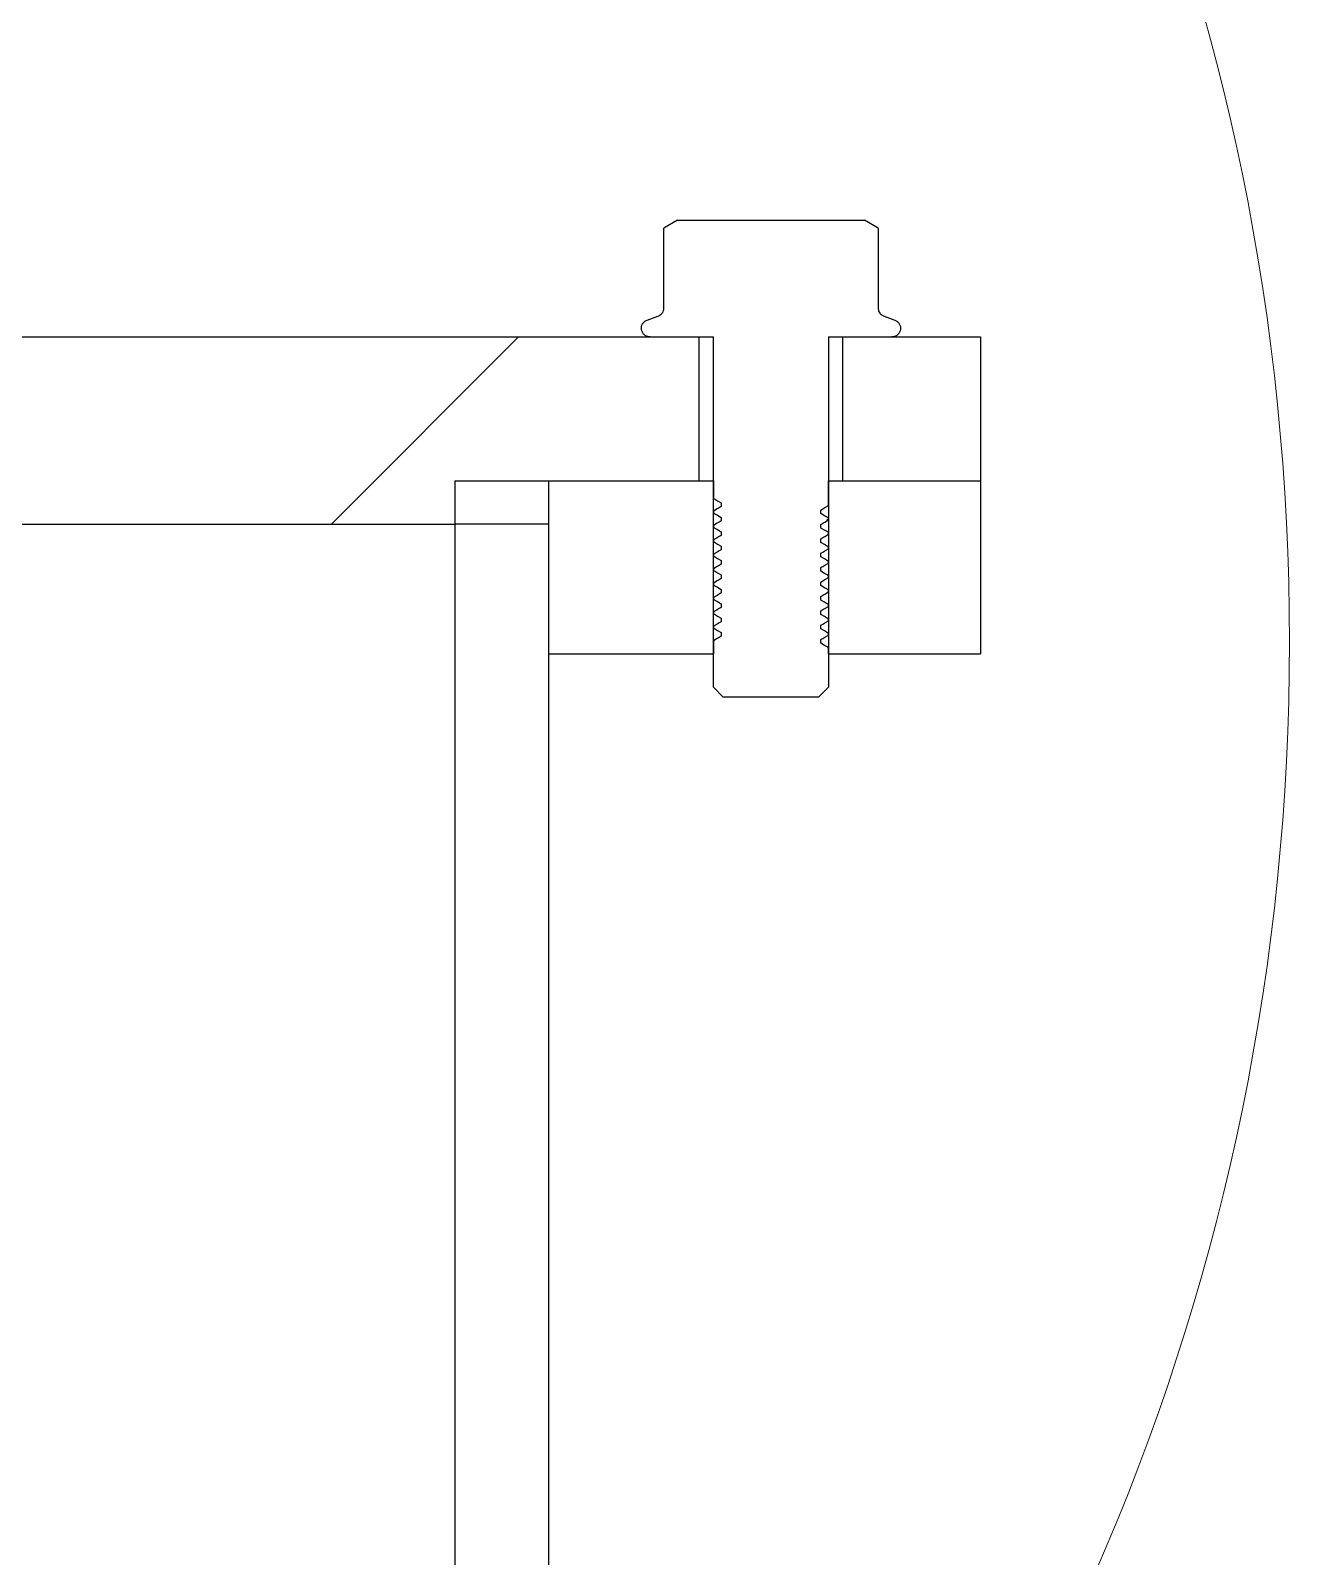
# Paper-space layout 'Sheet12' of a CAD drawing. Header units: millimetres. Extents: x 2 to 418, y -7 to 305.
# Drawn here: x 157.22 to 163.94, y 270.05 to 278.2 of the extents above; entities that cross this region are included whole.
import ezdxf

# ---------------------------------------------------------------- set-up
doc = ezdxf.new("R2010")
doc.units = ezdxf.units.MM

psp = doc.layouts.new('Sheet12')

# ---------------------------------------------------------------- hatches: boundary and pattern name
at = {"linetype": 'Continuous', "lineweight": 18}
h = psp.add_hatch(dxfattribs=at)
h.set_pattern_fill('ANSI31', style=0)
edge = h.paths.add_edge_path(flags=0)
edge.add_line((161.479, 274.6965), (161.479, 276.5665))
edge.add_line((161.479, 276.5665), (161.8175, 276.5665))
edge.add_spline(control_points=[(161.8175, 276.5665), (161.819, 276.5665), (161.8204, 276.5665), (161.8219, 276.5667), (161.827, 276.5672), (161.8321, 276.5685), (161.8368, 276.5707), (161.8415, 276.5729), (161.8459, 276.5759), (161.8496, 276.5795), (161.8533, 276.5831), (161.8565, 276.5873), (161.8588, 276.592), (161.8611, 276.5966), (161.8626, 276.6017), (161.8633, 276.6068), (161.8639, 276.6119), (161.8637, 276.6172), (161.8626, 276.6223), (161.8616, 276.6273), (161.8596, 276.6323), (161.8569, 276.6367), (161.8542, 276.6411), (161.8507, 276.6451), (161.8467, 276.6484), (161.8427, 276.6516), (161.8381, 276.6542), (161.8333, 276.656)], knot_values=[0.001684, 0.001684, 0.001684, 0.001684, 0.001741, 0.001741, 0.001741, 0.001944, 0.001944, 0.001944, 0.002148, 0.002148, 0.002148, 0.002351, 0.002351, 0.002351, 0.002555, 0.002555, 0.002555, 0.002758, 0.002758, 0.002758, 0.002962, 0.002962, 0.002962, 0.003165, 0.003165, 0.003165, 0.003368, 0.003368, 0.003368, 0.003368], weights=[1, 1, 1, 1, 1, 1, 1, 1, 1, 1, 1, 1, 1, 1, 1, 1, 1, 1, 1, 1, 1, 1, 1, 1, 1, 1, 1, 1], degree=3, periodic=0)
edge.add_spline(control_points=[(161.8333, 276.656), (161.814, 276.663), (161.7947, 276.67), (161.7754, 276.6771)], knot_values=[0.019447, 0.019447, 0.019447, 0.019447, 0.020249, 0.020249, 0.020249, 0.020249], weights=[1, 1, 1, 1], degree=3, periodic=0)
edge.add_spline(control_points=[(161.7754, 276.6771), (161.7709, 276.6787), (161.7666, 276.681), (161.7627, 276.6838), (161.7589, 276.6865), (161.7554, 276.6898), (161.7526, 276.6935), (161.75, 276.6968), (161.7479, 276.7006), (161.7465, 276.7045), (161.745, 276.7085), (161.7442, 276.7128), (161.7442, 276.717)], knot_values=[0, 0, 0, 0, 0.000187, 0.000187, 0.000187, 0.000369, 0.000369, 0.000369, 0.000533, 0.000533, 0.000533, 0.000698, 0.000698, 0.000698, 0.000698], weights=[1, 1, 1, 1, 1, 1, 1, 1, 1, 1, 1, 1, 1], degree=3, periodic=0)
edge.add_line((161.7442, 276.717), (161.7442, 277.1475))
edge.add_spline(control_points=[(161.7442, 277.1475), (161.7199, 277.1615), (161.6956, 277.1755), (161.6713, 277.1895)], knot_values=[0.005418, 0.005418, 0.005418, 0.005418, 0.006512, 0.006512, 0.006512, 0.006512], weights=[1, 1, 1, 1], degree=3, periodic=0)
edge.add_line((161.6713, 277.1895), (160.6715, 277.1895))
edge.add_spline(control_points=[(160.6715, 277.1895), (160.6472, 277.1755), (160.6229, 277.1615), (160.5986, 277.1475)], knot_values=[0.008539, 0.008539, 0.008539, 0.008539, 0.009643, 0.009643, 0.009643, 0.009643], weights=[1, 1, 1, 1], degree=3, periodic=0)
edge.add_line((160.5986, 277.1475), (160.5986, 276.717))
edge.add_spline(control_points=[(160.5986, 276.717), (160.5986, 276.7156), (160.5985, 276.7143), (160.5983, 276.7129), (160.5978, 276.7088), (160.5966, 276.7047), (160.5948, 276.7009), (160.5923, 276.6957), (160.5886, 276.691), (160.5842, 276.6871), (160.5794, 276.6827), (160.5735, 276.6793), (160.5674, 276.6771)], knot_values=[0, 0, 0, 0, 0.000054, 0.000054, 0.000054, 0.000218, 0.000218, 0.000218, 0.000449, 0.000449, 0.000449, 0.000709, 0.000709, 0.000709, 0.000709], weights=[1, 1, 1, 1, 1, 1, 1, 1, 1, 1, 1, 1, 1], degree=3, periodic=0)
edge.add_spline(control_points=[(160.5674, 276.6771), (160.5481, 276.67), (160.5288, 276.663), (160.5095, 276.656)], knot_values=[0.037231, 0.037231, 0.037231, 0.037231, 0.03806, 0.03806, 0.03806, 0.03806], weights=[1, 1, 1, 1], degree=3, periodic=0)
edge.add_spline(control_points=[(160.5095, 276.656), (160.5068, 276.655), (160.5041, 276.6538), (160.5017, 276.6523), (160.4972, 276.6496), (160.4932, 276.6462), (160.4899, 276.6422), (160.4866, 276.6383), (160.4839, 276.6337), (160.4821, 276.6288), (160.4803, 276.624), (160.4792, 276.6188), (160.4791, 276.6136), (160.479, 276.6085), (160.4798, 276.6032), (160.4814, 276.5983), (160.483, 276.5934), (160.4855, 276.5887), (160.4886, 276.5846), (160.4918, 276.5805), (160.4957, 276.5769), (160.5, 276.574), (160.5043, 276.5712), (160.5092, 276.5691), (160.5142, 276.5678), (160.5178, 276.5669), (160.5216, 276.5665), (160.5253, 276.5665)], knot_values=[0.000001, 0.000001, 0.000001, 0.000001, 0.000113, 0.000113, 0.000113, 0.000317, 0.000317, 0.000317, 0.00052, 0.00052, 0.00052, 0.000724, 0.000724, 0.000724, 0.000927, 0.000927, 0.000927, 0.001131, 0.001131, 0.001131, 0.001334, 0.001334, 0.001334, 0.001538, 0.001538, 0.001538, 0.001684, 0.001684, 0.001684, 0.001684], weights=[1, 1, 1, 1, 1, 1, 1, 1, 1, 1, 1, 1, 1, 1, 1, 1, 1, 1, 1, 1, 1, 1, 1, 1, 1, 1, 1, 1], degree=3, periodic=0)
edge.add_line((160.5253, 276.5665), (160.8638, 276.5665))
edge.add_line((160.8638, 276.5665), (160.8638, 274.6965))
edge.add_spline(control_points=[(160.8638, 274.6965), (160.8815, 274.6788), (160.8992, 274.6611), (160.9169, 274.6434)], knot_values=[0.009619, 0.009619, 0.009619, 0.009619, 0.010595, 0.010595, 0.010595, 0.010595], weights=[1, 1, 1, 1], degree=3, periodic=0)
edge.add_line((160.9169, 274.6434), (161.4258, 274.6434))
edge.add_spline(control_points=[(161.4258, 274.6434), (161.4436, 274.6611), (161.4613, 274.6788), (161.479, 274.6965)], knot_values=[0.019794, 0.019794, 0.019794, 0.019794, 0.020763, 0.020763, 0.020763, 0.020763], weights=[1, 1, 1, 1], degree=3, periodic=0)
h = psp.add_hatch(dxfattribs=at)
h.set_pattern_fill('ANSI32', angle=3e-322, style=0)
edge = h.paths.add_edge_path(flags=0)
edge.add_spline(control_points=[(155.7098, 276.4466), (155.7016, 276.442), (155.6935, 276.4373), (155.6854, 276.4326), (155.6807, 276.4299), (155.6761, 276.4273), (155.6715, 276.4246), (155.6669, 276.422), (155.6623, 276.4193), (155.6577, 276.4167)], knot_values=[0, 0, 0, 0, 0.000366, 0.000366, 0.000366, 0.000573, 0.000573, 0.000573, 0.000781, 0.000781, 0.000781, 0.000781], weights=[1, 1, 1, 1, 1, 1, 1, 1, 1, 1], degree=3, periodic=0)
edge.add_line((155.6577, 276.4167), (155.6577, 276.3926))
edge.add_spline(control_points=[(155.6577, 276.3926), (155.6658, 276.3879), (155.674, 276.3832), (155.6821, 276.3785), (155.6867, 276.3758), (155.6913, 276.3732), (155.6959, 276.3705), (155.7005, 276.3678), (155.7051, 276.3652), (155.7098, 276.3625)], knot_values=[0, 0, 0, 0, 0.000367, 0.000367, 0.000367, 0.000574, 0.000574, 0.000574, 0.000782, 0.000782, 0.000782, 0.000782], weights=[1, 1, 1, 1, 1, 1, 1, 1, 1, 1], degree=3, periodic=0)
edge.add_line((155.7098, 276.3625), (155.7098, 276.3505))
edge.add_spline(control_points=[(155.7098, 276.3505), (155.7016, 276.3458), (155.6935, 276.3411), (155.6854, 276.3364), (155.6807, 276.3338), (155.6761, 276.3311), (155.6715, 276.3285), (155.6669, 276.3258), (155.6623, 276.3232), (155.6577, 276.3205)], knot_values=[0, 0, 0, 0, 0.000366, 0.000366, 0.000366, 0.000573, 0.000573, 0.000573, 0.000781, 0.000781, 0.000781, 0.000781], weights=[1, 1, 1, 1, 1, 1, 1, 1, 1, 1], degree=3, periodic=0)
edge.add_line((155.6577, 276.3205), (155.6577, 276.2965))
edge.add_spline(control_points=[(155.6577, 276.2965), (155.6658, 276.2918), (155.674, 276.2871), (155.6821, 276.2823), (155.6867, 276.2797), (155.6913, 276.277), (155.6959, 276.2744), (155.7005, 276.2717), (155.7051, 276.269), (155.7098, 276.2664)], knot_values=[0, 0, 0, 0, 0.000367, 0.000367, 0.000367, 0.000574, 0.000574, 0.000574, 0.000782, 0.000782, 0.000782, 0.000782], weights=[1, 1, 1, 1, 1, 1, 1, 1, 1, 1], degree=3, periodic=0)
edge.add_line((155.7098, 276.2664), (155.7098, 276.2543))
edge.add_spline(control_points=[(155.7098, 276.2543), (155.7016, 276.2497), (155.6935, 276.245), (155.6854, 276.2403), (155.6807, 276.2376), (155.6761, 276.235), (155.6715, 276.2323), (155.6669, 276.2297), (155.6623, 276.227), (155.6577, 276.2244)], knot_values=[0, 0, 0, 0, 0.000366, 0.000366, 0.000366, 0.000573, 0.000573, 0.000573, 0.000781, 0.000781, 0.000781, 0.000781], weights=[1, 1, 1, 1, 1, 1, 1, 1, 1, 1], degree=3, periodic=0)
edge.add_line((155.6577, 276.2244), (155.6577, 276.2003))
edge.add_spline(control_points=[(155.6577, 276.2003), (155.6658, 276.1956), (155.674, 276.1909), (155.6821, 276.1862), (155.6867, 276.1835), (155.6913, 276.1809), (155.6959, 276.1782), (155.7005, 276.1755), (155.7051, 276.1729), (155.7098, 276.1702)], knot_values=[0, 0, 0, 0, 0.000367, 0.000367, 0.000367, 0.000574, 0.000574, 0.000574, 0.000782, 0.000782, 0.000782, 0.000782], weights=[1, 1, 1, 1, 1, 1, 1, 1, 1, 1], degree=3, periodic=0)
edge.add_line((155.7098, 276.1702), (155.7098, 276.1582))
edge.add_spline(control_points=[(155.7098, 276.1582), (155.7016, 276.1535), (155.6935, 276.1488), (155.6854, 276.1441), (155.6807, 276.1415), (155.6761, 276.1388), (155.6715, 276.1362), (155.6669, 276.1335), (155.6623, 276.1309), (155.6577, 276.1282)], knot_values=[0, 0, 0, 0, 0.000366, 0.000366, 0.000366, 0.000573, 0.000573, 0.000573, 0.000781, 0.000781, 0.000781, 0.000781], weights=[1, 1, 1, 1, 1, 1, 1, 1, 1, 1], degree=3, periodic=0)
edge.add_line((155.6577, 276.1282), (155.6577, 276.1042))
edge.add_spline(control_points=[(155.6577, 276.1042), (155.6658, 276.0995), (155.674, 276.0948), (155.6821, 276.09), (155.6867, 276.0874), (155.6913, 276.0847), (155.6959, 276.082), (155.7005, 276.0794), (155.7051, 276.0767), (155.7098, 276.0741)], knot_values=[0, 0, 0, 0, 0.000367, 0.000367, 0.000367, 0.000574, 0.000574, 0.000574, 0.000782, 0.000782, 0.000782, 0.000782], weights=[1, 1, 1, 1, 1, 1, 1, 1, 1, 1], degree=3, periodic=0)
edge.add_line((155.7098, 276.0741), (155.7098, 276.062))
edge.add_spline(control_points=[(155.7098, 276.062), (155.7016, 276.0574), (155.6935, 276.0527), (155.6854, 276.048), (155.6807, 276.0453), (155.6761, 276.0427), (155.6715, 276.04), (155.6669, 276.0374), (155.6623, 276.0347), (155.6577, 276.0321)], knot_values=[0, 0, 0, 0, 0.000366, 0.000366, 0.000366, 0.000573, 0.000573, 0.000573, 0.000781, 0.000781, 0.000781, 0.000781], weights=[1, 1, 1, 1, 1, 1, 1, 1, 1, 1], degree=3, periodic=0)
edge.add_line((155.6577, 276.0321), (155.6577, 276.008))
edge.add_spline(control_points=[(155.6577, 276.008), (155.6658, 276.0033), (155.674, 275.9986), (155.6821, 275.9939), (155.6867, 275.9912), (155.6913, 275.9886), (155.6959, 275.9859), (155.7005, 275.9832), (155.7051, 275.9806), (155.7098, 275.9779)], knot_values=[0, 0, 0, 0, 0.000367, 0.000367, 0.000367, 0.000574, 0.000574, 0.000574, 0.000782, 0.000782, 0.000782, 0.000782], weights=[1, 1, 1, 1, 1, 1, 1, 1, 1, 1], degree=3, periodic=0)
edge.add_line((155.7098, 275.9779), (155.7098, 275.9659))
edge.add_spline(control_points=[(155.7098, 275.9659), (155.7016, 275.9612), (155.6935, 275.9565), (155.6854, 275.9518), (155.6807, 275.9492), (155.6761, 275.9465), (155.6715, 275.9439), (155.6669, 275.9412), (155.6623, 275.9386), (155.6577, 275.9359)], knot_values=[0, 0, 0, 0, 0.000366, 0.000366, 0.000366, 0.000573, 0.000573, 0.000573, 0.000781, 0.000781, 0.000781, 0.000781], weights=[1, 1, 1, 1, 1, 1, 1, 1, 1, 1], degree=3, periodic=0)
edge.add_line((155.6577, 275.9359), (155.6577, 275.9119))
edge.add_spline(control_points=[(155.6577, 275.9119), (155.6658, 275.9072), (155.674, 275.9024), (155.6821, 275.8977), (155.6867, 275.8951), (155.6913, 275.8924), (155.6959, 275.8897), (155.7005, 275.8871), (155.7051, 275.8844), (155.7098, 275.8817)], knot_values=[0, 0, 0, 0, 0.000367, 0.000367, 0.000367, 0.000574, 0.000574, 0.000574, 0.000782, 0.000782, 0.000782, 0.000782], weights=[1, 1, 1, 1, 1, 1, 1, 1, 1, 1], degree=3, periodic=0)
edge.add_line((155.7098, 275.8817), (155.7098, 275.7972))
edge.add_line((155.7098, 275.7972), (155.7867, 275.7972))
edge.add_line((155.7867, 275.7972), (155.7867, 275.5665))
edge.add_line((155.7867, 275.5665), (159.4829, 275.5665))
edge.add_line((159.4829, 275.5665), (159.4829, 275.7972))
edge.add_line((159.4829, 275.7972), (160.7869, 275.7972))
edge.add_line((160.7869, 275.7972), (160.7869, 276.5665))
edge.add_line((160.7869, 276.5665), (155.7098, 276.5665))
edge.add_line((155.7098, 276.5665), (155.7098, 276.5428))
edge.add_spline(control_points=[(155.7098, 276.5428), (155.7016, 276.5381), (155.6935, 276.5334), (155.6854, 276.5288), (155.6807, 276.5261), (155.6761, 276.5234), (155.6715, 276.5208), (155.6669, 276.5181), (155.6623, 276.5155), (155.6577, 276.5128)], knot_values=[0, 0, 0, 0, 0.000366, 0.000366, 0.000366, 0.000573, 0.000573, 0.000573, 0.000781, 0.000781, 0.000781, 0.000781], weights=[1, 1, 1, 1, 1, 1, 1, 1, 1, 1], degree=3, periodic=0)
edge.add_line((155.6577, 276.5128), (155.6577, 276.4888))
edge.add_spline(control_points=[(155.6577, 276.4888), (155.6658, 276.4841), (155.674, 276.4794), (155.6821, 276.4747), (155.6867, 276.472), (155.6913, 276.4693), (155.6959, 276.4667), (155.7005, 276.464), (155.7051, 276.4613), (155.7098, 276.4587)], knot_values=[0, 0, 0, 0, 0.000367, 0.000367, 0.000367, 0.000574, 0.000574, 0.000574, 0.000782, 0.000782, 0.000782, 0.000782], weights=[1, 1, 1, 1, 1, 1, 1, 1, 1, 1], degree=3, periodic=0)
edge.add_line((155.7098, 276.4587), (155.7098, 276.4466))
h = psp.add_hatch(dxfattribs=at)
h.set_pattern_fill('ANSI32', angle=3e-322, style=0)
h.paths.add_polyline_path([(162.2906, 275.7972), (162.2906, 276.5665), (161.5559, 276.5665), (161.5559, 275.7972)], flags=0)
h = psp.add_hatch(dxfattribs=at)
h.set_pattern_fill('ANSI32', angle=3e-322, style=0)
edge = h.paths.add_edge_path(flags=0)
edge.add_spline(control_points=[(160.9054, 275.0645), (160.8989, 275.0682), (160.8924, 275.072), (160.8859, 275.0758), (160.8822, 275.0779), (160.8785, 275.08), (160.8749, 275.0822), (160.8712, 275.0843), (160.8675, 275.0864), (160.8638, 275.0886)], knot_values=[0, 0, 0, 0, 0.000294, 0.000294, 0.000294, 0.000459, 0.000459, 0.000459, 0.000625, 0.000625, 0.000625, 0.000625], weights=[1, 1, 1, 1, 1, 1, 1, 1, 1, 1], degree=3, periodic=0)
edge.add_line((160.8638, 275.0886), (160.8638, 275.0982))
edge.add_spline(control_points=[(160.8638, 275.0982), (160.8703, 275.1019), (160.8768, 275.1057), (160.8833, 275.1094), (160.887, 275.1115), (160.8907, 275.1137), (160.8944, 275.1158), (160.8981, 275.1179), (160.9018, 275.12), (160.9054, 275.1222)], knot_values=[0, 0, 0, 0, 0.000293, 0.000293, 0.000293, 0.000459, 0.000459, 0.000459, 0.000625, 0.000625, 0.000625, 0.000625], weights=[1, 1, 1, 1, 1, 1, 1, 1, 1, 1], degree=3, periodic=0)
edge.add_line((160.9054, 275.1222), (160.9054, 275.1414))
edge.add_spline(control_points=[(160.9054, 275.1414), (160.8989, 275.1452), (160.8924, 275.1489), (160.8859, 275.1527), (160.8822, 275.1548), (160.8785, 275.157), (160.8749, 275.1591), (160.8712, 275.1612), (160.8675, 275.1633), (160.8638, 275.1655)], knot_values=[0, 0, 0, 0, 0.000294, 0.000294, 0.000294, 0.000459, 0.000459, 0.000459, 0.000625, 0.000625, 0.000625, 0.000625], weights=[1, 1, 1, 1, 1, 1, 1, 1, 1, 1], degree=3, periodic=0)
edge.add_line((160.8638, 275.1655), (160.8638, 275.1751))
edge.add_spline(control_points=[(160.8638, 275.1751), (160.8703, 275.1788), (160.8768, 275.1826), (160.8833, 275.1863), (160.887, 275.1885), (160.8907, 275.1906), (160.8944, 275.1927), (160.8981, 275.1948), (160.9018, 275.197), (160.9054, 275.1991)], knot_values=[0, 0, 0, 0, 0.000293, 0.000293, 0.000293, 0.000459, 0.000459, 0.000459, 0.000625, 0.000625, 0.000625, 0.000625], weights=[1, 1, 1, 1, 1, 1, 1, 1, 1, 1], degree=3, periodic=0)
edge.add_line((160.9054, 275.1991), (160.9054, 275.2183))
edge.add_spline(control_points=[(160.9054, 275.2183), (160.8989, 275.2221), (160.8924, 275.2258), (160.8859, 275.2296), (160.8822, 275.2317), (160.8785, 275.2339), (160.8749, 275.236), (160.8712, 275.2381), (160.8675, 275.2403), (160.8638, 275.2424)], knot_values=[0, 0, 0, 0, 0.000294, 0.000294, 0.000294, 0.000459, 0.000459, 0.000459, 0.000625, 0.000625, 0.000625, 0.000625], weights=[1, 1, 1, 1, 1, 1, 1, 1, 1, 1], degree=3, periodic=0)
edge.add_line((160.8638, 275.2424), (160.8638, 275.252))
edge.add_spline(control_points=[(160.8638, 275.252), (160.8703, 275.2558), (160.8768, 275.2595), (160.8833, 275.2633), (160.887, 275.2654), (160.8907, 275.2675), (160.8944, 275.2696), (160.8981, 275.2718), (160.9018, 275.2739), (160.9054, 275.276)], knot_values=[0, 0, 0, 0, 0.000293, 0.000293, 0.000293, 0.000459, 0.000459, 0.000459, 0.000625, 0.000625, 0.000625, 0.000625], weights=[1, 1, 1, 1, 1, 1, 1, 1, 1, 1], degree=3, periodic=0)
edge.add_line((160.9054, 275.276), (160.9054, 275.2952))
edge.add_spline(control_points=[(160.9054, 275.2952), (160.8989, 275.299), (160.8924, 275.3028), (160.8859, 275.3065), (160.8822, 275.3087), (160.8785, 275.3108), (160.8749, 275.3129), (160.8712, 275.3151), (160.8675, 275.3172), (160.8638, 275.3193)], knot_values=[0, 0, 0, 0, 0.000294, 0.000294, 0.000294, 0.000459, 0.000459, 0.000459, 0.000625, 0.000625, 0.000625, 0.000625], weights=[1, 1, 1, 1, 1, 1, 1, 1, 1, 1], degree=3, periodic=0)
edge.add_line((160.8638, 275.3193), (160.8638, 275.3289))
edge.add_spline(control_points=[(160.8638, 275.3289), (160.8703, 275.3327), (160.8768, 275.3364), (160.8833, 275.3402), (160.887, 275.3423), (160.8907, 275.3444), (160.8944, 275.3466), (160.8981, 275.3487), (160.9018, 275.3508), (160.9054, 275.3529)], knot_values=[0, 0, 0, 0, 0.000293, 0.000293, 0.000293, 0.000459, 0.000459, 0.000459, 0.000625, 0.000625, 0.000625, 0.000625], weights=[1, 1, 1, 1, 1, 1, 1, 1, 1, 1], degree=3, periodic=0)
edge.add_line((160.9054, 275.3529), (160.9054, 275.3722))
edge.add_spline(control_points=[(160.9054, 275.3722), (160.8989, 275.3759), (160.8924, 275.3797), (160.8859, 275.3835), (160.8822, 275.3856), (160.8785, 275.3877), (160.8749, 275.3899), (160.8712, 275.392), (160.8675, 275.3941), (160.8638, 275.3962)], knot_values=[0, 0, 0, 0, 0.000294, 0.000294, 0.000294, 0.000459, 0.000459, 0.000459, 0.000625, 0.000625, 0.000625, 0.000625], weights=[1, 1, 1, 1, 1, 1, 1, 1, 1, 1], degree=3, periodic=0)
edge.add_line((160.8638, 275.3962), (160.8638, 275.4059))
edge.add_spline(control_points=[(160.8638, 275.4059), (160.8703, 275.4096), (160.8768, 275.4134), (160.8833, 275.4171), (160.887, 275.4192), (160.8907, 275.4214), (160.8944, 275.4235), (160.8981, 275.4256), (160.9018, 275.4277), (160.9054, 275.4298)], knot_values=[0, 0, 0, 0, 0.000293, 0.000293, 0.000293, 0.000459, 0.000459, 0.000459, 0.000625, 0.000625, 0.000625, 0.000625], weights=[1, 1, 1, 1, 1, 1, 1, 1, 1, 1], degree=3, periodic=0)
edge.add_line((160.9054, 275.4298), (160.9054, 275.4491))
edge.add_spline(control_points=[(160.9054, 275.4491), (160.8989, 275.4528), (160.8924, 275.4566), (160.8859, 275.4604), (160.8822, 275.4625), (160.8785, 275.4646), (160.8749, 275.4668), (160.8712, 275.4689), (160.8675, 275.471), (160.8638, 275.4732)], knot_values=[0, 0, 0, 0, 0.000294, 0.000294, 0.000294, 0.000459, 0.000459, 0.000459, 0.000625, 0.000625, 0.000625, 0.000625], weights=[1, 1, 1, 1, 1, 1, 1, 1, 1, 1], degree=3, periodic=0)
edge.add_line((160.8638, 275.4732), (160.8638, 275.4828))
edge.add_spline(control_points=[(160.8638, 275.4828), (160.8703, 275.4865), (160.8768, 275.4903), (160.8833, 275.494), (160.887, 275.4962), (160.8907, 275.4983), (160.8944, 275.5004), (160.8981, 275.5025), (160.9018, 275.5046), (160.9054, 275.5068)], knot_values=[0, 0, 0, 0, 0.000293, 0.000293, 0.000293, 0.000459, 0.000459, 0.000459, 0.000625, 0.000625, 0.000625, 0.000625], weights=[1, 1, 1, 1, 1, 1, 1, 1, 1, 1], degree=3, periodic=0)
edge.add_line((160.9054, 275.5068), (160.9054, 275.526))
edge.add_spline(control_points=[(160.9054, 275.526), (160.8989, 275.5298), (160.8924, 275.5335), (160.8859, 275.5373), (160.8822, 275.5394), (160.8785, 275.5416), (160.8749, 275.5437), (160.8712, 275.5458), (160.8675, 275.548), (160.8638, 275.5501)], knot_values=[0, 0, 0, 0, 0.000294, 0.000294, 0.000294, 0.000459, 0.000459, 0.000459, 0.000625, 0.000625, 0.000625, 0.000625], weights=[1, 1, 1, 1, 1, 1, 1, 1, 1, 1], degree=3, periodic=0)
edge.add_line((160.8638, 275.5501), (160.8638, 275.5597))
edge.add_spline(control_points=[(160.8638, 275.5597), (160.8703, 275.5635), (160.8768, 275.5672), (160.8833, 275.571), (160.887, 275.5731), (160.8907, 275.5752), (160.8944, 275.5773), (160.8981, 275.5794), (160.9018, 275.5816), (160.9054, 275.5837)], knot_values=[0, 0, 0, 0, 0.000293, 0.000293, 0.000293, 0.000459, 0.000459, 0.000459, 0.000625, 0.000625, 0.000625, 0.000625], weights=[1, 1, 1, 1, 1, 1, 1, 1, 1, 1], degree=3, periodic=0)
edge.add_line((160.9054, 275.5837), (160.9054, 275.6029))
edge.add_spline(control_points=[(160.9054, 275.6029), (160.8989, 275.6067), (160.8924, 275.6105), (160.8859, 275.6142), (160.8822, 275.6164), (160.8785, 275.6185), (160.8749, 275.6206), (160.8712, 275.6228), (160.8675, 275.6249), (160.8638, 275.627)], knot_values=[0, 0, 0, 0, 0.000294, 0.000294, 0.000294, 0.000459, 0.000459, 0.000459, 0.000625, 0.000625, 0.000625, 0.000625], weights=[1, 1, 1, 1, 1, 1, 1, 1, 1, 1], degree=3, periodic=0)
edge.add_line((160.8638, 275.627), (160.8638, 275.6366))
edge.add_spline(control_points=[(160.8638, 275.6366), (160.8703, 275.6404), (160.8768, 275.6441), (160.8833, 275.6479), (160.887, 275.65), (160.8907, 275.6521), (160.8944, 275.6542), (160.8981, 275.6564), (160.9018, 275.6585), (160.9054, 275.6606)], knot_values=[0, 0, 0, 0, 0.000293, 0.000293, 0.000293, 0.000459, 0.000459, 0.000459, 0.000625, 0.000625, 0.000625, 0.000625], weights=[1, 1, 1, 1, 1, 1, 1, 1, 1, 1], degree=3, periodic=0)
edge.add_line((160.9054, 275.6606), (160.9054, 275.6798))
edge.add_spline(control_points=[(160.9054, 275.6798), (160.8989, 275.6836), (160.8924, 275.6874), (160.8859, 275.6912), (160.8822, 275.6933), (160.8785, 275.6954), (160.8749, 275.6975), (160.8712, 275.6997), (160.8675, 275.7018), (160.8638, 275.7039)], knot_values=[0, 0, 0, 0, 0.000294, 0.000294, 0.000294, 0.000459, 0.000459, 0.000459, 0.000625, 0.000625, 0.000625, 0.000625], weights=[1, 1, 1, 1, 1, 1, 1, 1, 1, 1], degree=3, periodic=0)
edge.add_line((160.8638, 275.7039), (160.8638, 275.7972))
edge.add_line((160.8638, 275.7972), (159.9829, 275.7972))
edge.add_line((159.9829, 275.7972), (159.9829, 274.8742))
edge.add_line((159.9829, 274.8742), (160.8638, 274.8742))
edge.add_line((160.8638, 274.8742), (160.8638, 274.9443))
edge.add_spline(control_points=[(160.8638, 274.9443), (160.8703, 274.9481), (160.8768, 274.9518), (160.8833, 274.9556), (160.887, 274.9577), (160.8907, 274.9598), (160.8944, 274.9619), (160.8981, 274.9641), (160.9018, 274.9662), (160.9054, 274.9683)], knot_values=[0, 0, 0, 0, 0.000293, 0.000293, 0.000293, 0.000459, 0.000459, 0.000459, 0.000625, 0.000625, 0.000625, 0.000625], weights=[1, 1, 1, 1, 1, 1, 1, 1, 1, 1], degree=3, periodic=0)
edge.add_line((160.9054, 274.9683), (160.9054, 274.9875))
edge.add_spline(control_points=[(160.9054, 274.9875), (160.8989, 274.9913), (160.8924, 274.9951), (160.8859, 274.9988), (160.8822, 275.001), (160.8785, 275.0031), (160.8749, 275.0052), (160.8712, 275.0074), (160.8675, 275.0095), (160.8638, 275.0116)], knot_values=[0, 0, 0, 0, 0.000294, 0.000294, 0.000294, 0.000459, 0.000459, 0.000459, 0.000625, 0.000625, 0.000625, 0.000625], weights=[1, 1, 1, 1, 1, 1, 1, 1, 1, 1], degree=3, periodic=0)
edge.add_line((160.8638, 275.0116), (160.8638, 275.0212))
edge.add_spline(control_points=[(160.8638, 275.0212), (160.8703, 275.025), (160.8768, 275.0287), (160.8833, 275.0325), (160.887, 275.0346), (160.8907, 275.0367), (160.8944, 275.0389), (160.8981, 275.041), (160.9018, 275.0431), (160.9054, 275.0452)], knot_values=[0, 0, 0, 0, 0.000293, 0.000293, 0.000293, 0.000459, 0.000459, 0.000459, 0.000625, 0.000625, 0.000625, 0.000625], weights=[1, 1, 1, 1, 1, 1, 1, 1, 1, 1], degree=3, periodic=0)
edge.add_line((160.9054, 275.0452), (160.9054, 275.0645))
h = psp.add_hatch(dxfattribs=at)
h.set_pattern_fill('ANSI32', angle=3e-322, style=0)
edge = h.paths.add_edge_path(flags=0)
edge.add_spline(control_points=[(161.479, 275.0507), (161.4725, 275.047), (161.466, 275.0432), (161.4595, 275.0395), (161.4558, 275.0374), (161.4521, 275.0352), (161.4484, 275.0331), (161.4447, 275.031), (161.441, 275.0289), (161.4373, 275.0267)], knot_values=[0, 0, 0, 0, 0.000293, 0.000293, 0.000293, 0.000459, 0.000459, 0.000459, 0.000625, 0.000625, 0.000625, 0.000625], weights=[1, 1, 1, 1, 1, 1, 1, 1, 1, 1], degree=3, periodic=0)
edge.add_line((161.4373, 275.0267), (161.4373, 275.0075))
edge.add_spline(control_points=[(161.4373, 275.0075), (161.4438, 275.0037), (161.4504, 275), (161.4569, 274.9962), (161.4606, 274.9941), (161.4642, 274.9919), (161.4679, 274.9898), (161.4716, 274.9877), (161.4753, 274.9855), (161.479, 274.9834)], knot_values=[0, 0, 0, 0, 0.000294, 0.000294, 0.000294, 0.00046, 0.00046, 0.00046, 0.000626, 0.000626, 0.000626, 0.000626], weights=[1, 1, 1, 1, 1, 1, 1, 1, 1, 1], degree=3, periodic=0)
edge.add_line((161.479, 274.9834), (161.479, 274.9738))
edge.add_spline(control_points=[(161.479, 274.9738), (161.4725, 274.9701), (161.466, 274.9663), (161.4595, 274.9626), (161.4558, 274.9604), (161.4521, 274.9583), (161.4484, 274.9562), (161.4447, 274.9541), (161.441, 274.9519), (161.4373, 274.9498)], knot_values=[0, 0, 0, 0, 0.000293, 0.000293, 0.000293, 0.000459, 0.000459, 0.000459, 0.000625, 0.000625, 0.000625, 0.000625], weights=[1, 1, 1, 1, 1, 1, 1, 1, 1, 1], degree=3, periodic=0)
edge.add_line((161.4373, 274.9498), (161.4373, 274.9306))
edge.add_spline(control_points=[(161.4373, 274.9306), (161.4438, 274.9268), (161.4504, 274.923), (161.4569, 274.9193), (161.4606, 274.9171), (161.4642, 274.915), (161.4679, 274.9129), (161.4716, 274.9108), (161.4753, 274.9086), (161.479, 274.9065)], knot_values=[0, 0, 0, 0, 0.000294, 0.000294, 0.000294, 0.00046, 0.00046, 0.00046, 0.000626, 0.000626, 0.000626, 0.000626], weights=[1, 1, 1, 1, 1, 1, 1, 1, 1, 1], degree=3, periodic=0)
edge.add_line((161.479, 274.9065), (161.479, 274.8742))
edge.add_line((161.479, 274.8742), (162.2906, 274.8742))
edge.add_line((162.2906, 274.8742), (162.2906, 275.7972))
edge.add_line((162.2906, 275.7972), (161.479, 275.7972))
edge.add_line((161.479, 275.7972), (161.479, 275.6661))
edge.add_spline(control_points=[(161.479, 275.6661), (161.4725, 275.6624), (161.466, 275.6586), (161.4595, 275.6549), (161.4558, 275.6527), (161.4521, 275.6506), (161.4484, 275.6485), (161.4447, 275.6464), (161.441, 275.6442), (161.4373, 275.6421)], knot_values=[0, 0, 0, 0, 0.000293, 0.000293, 0.000293, 0.000459, 0.000459, 0.000459, 0.000625, 0.000625, 0.000625, 0.000625], weights=[1, 1, 1, 1, 1, 1, 1, 1, 1, 1], degree=3, periodic=0)
edge.add_line((161.4373, 275.6421), (161.4373, 275.6229))
edge.add_spline(control_points=[(161.4373, 275.6229), (161.4438, 275.6191), (161.4504, 275.6154), (161.4569, 275.6116), (161.4606, 275.6095), (161.4642, 275.6073), (161.4679, 275.6052), (161.4716, 275.6031), (161.4753, 275.6009), (161.479, 275.5988)], knot_values=[0, 0, 0, 0, 0.000294, 0.000294, 0.000294, 0.00046, 0.00046, 0.00046, 0.000626, 0.000626, 0.000626, 0.000626], weights=[1, 1, 1, 1, 1, 1, 1, 1, 1, 1], degree=3, periodic=0)
edge.add_line((161.479, 275.5988), (161.479, 275.5892))
edge.add_spline(control_points=[(161.479, 275.5892), (161.4725, 275.5854), (161.466, 275.5817), (161.4595, 275.5779), (161.4558, 275.5758), (161.4521, 275.5737), (161.4484, 275.5716), (161.4447, 275.5694), (161.441, 275.5673), (161.4373, 275.5652)], knot_values=[0, 0, 0, 0, 0.000293, 0.000293, 0.000293, 0.000459, 0.000459, 0.000459, 0.000625, 0.000625, 0.000625, 0.000625], weights=[1, 1, 1, 1, 1, 1, 1, 1, 1, 1], degree=3, periodic=0)
edge.add_line((161.4373, 275.5652), (161.4373, 275.546))
edge.add_spline(control_points=[(161.4373, 275.546), (161.4438, 275.5422), (161.4504, 275.5384), (161.4569, 275.5347), (161.4606, 275.5325), (161.4642, 275.5304), (161.4679, 275.5283), (161.4716, 275.5261), (161.4753, 275.524), (161.479, 275.5219)], knot_values=[0, 0, 0, 0, 0.000294, 0.000294, 0.000294, 0.00046, 0.00046, 0.00046, 0.000626, 0.000626, 0.000626, 0.000626], weights=[1, 1, 1, 1, 1, 1, 1, 1, 1, 1], degree=3, periodic=0)
edge.add_line((161.479, 275.5219), (161.479, 275.5123))
edge.add_spline(control_points=[(161.479, 275.5123), (161.4725, 275.5085), (161.466, 275.5048), (161.4595, 275.501), (161.4558, 275.4989), (161.4521, 275.4968), (161.4484, 275.4946), (161.4447, 275.4925), (161.441, 275.4904), (161.4373, 275.4883)], knot_values=[0, 0, 0, 0, 0.000293, 0.000293, 0.000293, 0.000459, 0.000459, 0.000459, 0.000625, 0.000625, 0.000625, 0.000625], weights=[1, 1, 1, 1, 1, 1, 1, 1, 1, 1], degree=3, periodic=0)
edge.add_line((161.4373, 275.4883), (161.4373, 275.469))
edge.add_spline(control_points=[(161.4373, 275.469), (161.4438, 275.4653), (161.4504, 275.4615), (161.4569, 275.4577), (161.4606, 275.4556), (161.4642, 275.4535), (161.4679, 275.4513), (161.4716, 275.4492), (161.4753, 275.4471), (161.479, 275.445)], knot_values=[0, 0, 0, 0, 0.000294, 0.000294, 0.000294, 0.00046, 0.00046, 0.00046, 0.000626, 0.000626, 0.000626, 0.000626], weights=[1, 1, 1, 1, 1, 1, 1, 1, 1, 1], degree=3, periodic=0)
edge.add_line((161.479, 275.445), (161.479, 275.4353))
edge.add_spline(control_points=[(161.479, 275.4353), (161.4725, 275.4316), (161.466, 275.4278), (161.4595, 275.4241), (161.4558, 275.422), (161.4521, 275.4198), (161.4484, 275.4177), (161.4447, 275.4156), (161.441, 275.4135), (161.4373, 275.4114)], knot_values=[0, 0, 0, 0, 0.000293, 0.000293, 0.000293, 0.000459, 0.000459, 0.000459, 0.000625, 0.000625, 0.000625, 0.000625], weights=[1, 1, 1, 1, 1, 1, 1, 1, 1, 1], degree=3, periodic=0)
edge.add_line((161.4373, 275.4114), (161.4373, 275.3921))
edge.add_spline(control_points=[(161.4373, 275.3921), (161.4438, 275.3884), (161.4504, 275.3846), (161.4569, 275.3808), (161.4606, 275.3787), (161.4642, 275.3766), (161.4679, 275.3744), (161.4716, 275.3723), (161.4753, 275.3702), (161.479, 275.368)], knot_values=[0, 0, 0, 0, 0.000294, 0.000294, 0.000294, 0.00046, 0.00046, 0.00046, 0.000626, 0.000626, 0.000626, 0.000626], weights=[1, 1, 1, 1, 1, 1, 1, 1, 1, 1], degree=3, periodic=0)
edge.add_line((161.479, 275.368), (161.479, 275.3584))
edge.add_spline(control_points=[(161.479, 275.3584), (161.4725, 275.3547), (161.466, 275.3509), (161.4595, 275.3472), (161.4558, 275.345), (161.4521, 275.3429), (161.4484, 275.3408), (161.4447, 275.3387), (161.441, 275.3366), (161.4373, 275.3344)], knot_values=[0, 0, 0, 0, 0.000293, 0.000293, 0.000293, 0.000459, 0.000459, 0.000459, 0.000625, 0.000625, 0.000625, 0.000625], weights=[1, 1, 1, 1, 1, 1, 1, 1, 1, 1], degree=3, periodic=0)
edge.add_line((161.4373, 275.3344), (161.4373, 275.3152))
edge.add_spline(control_points=[(161.4373, 275.3152), (161.4438, 275.3114), (161.4504, 275.3077), (161.4569, 275.3039), (161.4606, 275.3018), (161.4642, 275.2996), (161.4679, 275.2975), (161.4716, 275.2954), (161.4753, 275.2932), (161.479, 275.2911)], knot_values=[0, 0, 0, 0, 0.000294, 0.000294, 0.000294, 0.00046, 0.00046, 0.00046, 0.000626, 0.000626, 0.000626, 0.000626], weights=[1, 1, 1, 1, 1, 1, 1, 1, 1, 1], degree=3, periodic=0)
edge.add_line((161.479, 275.2911), (161.479, 275.2815))
edge.add_spline(control_points=[(161.479, 275.2815), (161.4725, 275.2777), (161.466, 275.274), (161.4595, 275.2703), (161.4558, 275.2681), (161.4521, 275.266), (161.4484, 275.2639), (161.4447, 275.2618), (161.441, 275.2596), (161.4373, 275.2575)], knot_values=[0, 0, 0, 0, 0.000293, 0.000293, 0.000293, 0.000459, 0.000459, 0.000459, 0.000625, 0.000625, 0.000625, 0.000625], weights=[1, 1, 1, 1, 1, 1, 1, 1, 1, 1], degree=3, periodic=0)
edge.add_line((161.4373, 275.2575), (161.4373, 275.2383))
edge.add_spline(control_points=[(161.4373, 275.2383), (161.4438, 275.2345), (161.4504, 275.2307), (161.4569, 275.227), (161.4606, 275.2248), (161.4642, 275.2227), (161.4679, 275.2206), (161.4716, 275.2184), (161.4753, 275.2163), (161.479, 275.2142)], knot_values=[0, 0, 0, 0, 0.000294, 0.000294, 0.000294, 0.00046, 0.00046, 0.00046, 0.000626, 0.000626, 0.000626, 0.000626], weights=[1, 1, 1, 1, 1, 1, 1, 1, 1, 1], degree=3, periodic=0)
edge.add_line((161.479, 275.2142), (161.479, 275.2046))
edge.add_spline(control_points=[(161.479, 275.2046), (161.4725, 275.2008), (161.466, 275.1971), (161.4595, 275.1933), (161.4558, 275.1912), (161.4521, 275.1891), (161.4484, 275.187), (161.4447, 275.1848), (161.441, 275.1827), (161.4373, 275.1806)], knot_values=[0, 0, 0, 0, 0.000293, 0.000293, 0.000293, 0.000459, 0.000459, 0.000459, 0.000625, 0.000625, 0.000625, 0.000625], weights=[1, 1, 1, 1, 1, 1, 1, 1, 1, 1], degree=3, periodic=0)
edge.add_line((161.4373, 275.1806), (161.4373, 275.1614))
edge.add_spline(control_points=[(161.4373, 275.1614), (161.4438, 275.1576), (161.4504, 275.1538), (161.4569, 275.15), (161.4606, 275.1479), (161.4642, 275.1458), (161.4679, 275.1437), (161.4716, 275.1415), (161.4753, 275.1394), (161.479, 275.1373)], knot_values=[0, 0, 0, 0, 0.000294, 0.000294, 0.000294, 0.00046, 0.00046, 0.00046, 0.000626, 0.000626, 0.000626, 0.000626], weights=[1, 1, 1, 1, 1, 1, 1, 1, 1, 1], degree=3, periodic=0)
edge.add_line((161.479, 275.1373), (161.479, 275.1276))
edge.add_spline(control_points=[(161.479, 275.1276), (161.4725, 275.1239), (161.466, 275.1202), (161.4595, 275.1164), (161.4558, 275.1143), (161.4521, 275.1122), (161.4484, 275.11), (161.4447, 275.1079), (161.441, 275.1058), (161.4373, 275.1037)], knot_values=[0, 0, 0, 0, 0.000293, 0.000293, 0.000293, 0.000459, 0.000459, 0.000459, 0.000625, 0.000625, 0.000625, 0.000625], weights=[1, 1, 1, 1, 1, 1, 1, 1, 1, 1], degree=3, periodic=0)
edge.add_line((161.4373, 275.1037), (161.4373, 275.0844))
edge.add_spline(control_points=[(161.4373, 275.0844), (161.4438, 275.0807), (161.4504, 275.0769), (161.4569, 275.0731), (161.4606, 275.071), (161.4642, 275.0689), (161.4679, 275.0667), (161.4716, 275.0646), (161.4753, 275.0625), (161.479, 275.0603)], knot_values=[0, 0, 0, 0, 0.000294, 0.000294, 0.000294, 0.00046, 0.00046, 0.00046, 0.000626, 0.000626, 0.000626, 0.000626], weights=[1, 1, 1, 1, 1, 1, 1, 1, 1, 1], degree=3, periodic=0)
edge.add_line((161.479, 275.0603), (161.479, 275.0507))
h = psp.add_hatch(dxfattribs=at)
h.set_pattern_fill('ANSI32', style=0)
h.paths.add_polyline_path([(159.9829, 197.1819), (159.9829, 275.5665), (159.4829, 275.5665), (159.4829, 197.1819)], flags=0)

# ---------------------------------------------------------------- linework, layer by layer
at = {"color": 7, "linetype": 'Continuous', "lineweight": 25}
for p, q in [((160.6715, 277.1895), (160.5986, 277.1475)), ((160.5986, 276.717), (160.5986, 277.1475)), ((160.6715, 277.1895), (161.6713, 277.1895)), ((161.7442, 277.1475), (161.6713, 277.1895)), ((161.7442, 277.1475), (161.7442, 276.717)), ((160.5095, 276.656), (160.5674, 276.6771)), ((161.7754, 276.6771), (161.8333, 276.656)), ((155.7098, 276.5665), (160.7869, 276.5665)), ((160.5253, 276.5665), (160.8638, 276.5665)), ((160.7869, 276.5665), (160.7869, 275.7972)), ((160.8638, 274.6965), (160.8638, 276.5665)), ((161.479, 276.5665), (161.8175, 276.5665)), ((161.479, 276.5665), (161.479, 274.6965)), ((161.5559, 275.7972), (161.5559, 276.5665)), ((161.5559, 276.5665), (162.2906, 276.5665)), ((162.2906, 276.5665), (162.2906, 275.7972)), ((159.4829, 275.7972), (160.7869, 275.7972)), ((159.4829, 275.7972), (159.4829, 275.5665)), ((159.9829, 275.7972), (159.9829, 274.8742)), ((159.9829, 275.7972), (160.8638, 275.7972)), ((160.8638, 275.7972), (160.8638, 275.7039)), ((161.479, 275.6661), (161.479, 275.7972)), ((161.479, 275.7972), (162.2906, 275.7972)), ((161.5559, 275.7972), (162.2906, 275.7972)), ((162.2906, 275.7972), (162.2906, 274.8742)), ((160.9054, 275.6798), (160.9054, 275.6606)), ((160.8638, 275.6366), (160.8638, 275.627)), ((160.9054, 275.6029), (160.9054, 275.5837)), ((161.4373, 275.6229), (161.4373, 275.6421)), ((161.479, 275.5892), (161.4705, 275.5905)), ((161.479, 275.5892), (161.479, 275.5988)), ((155.7867, 275.5665), (159.4829, 275.5665)), ((159.4829, 275.5665), (159.4829, 197.1819)), ((159.9829, 275.5665), (159.4829, 275.5665)), ((159.9829, 275.5665), (159.9829, 197.1819)), ((160.8638, 275.5597), (160.8638, 275.5501)), ((160.9054, 275.526), (160.9054, 275.5068)), ((161.4373, 275.546), (161.4373, 275.5652)), ((161.479, 275.5123), (161.479, 275.5219)), ((160.8638, 275.4828), (160.8638, 275.4732)), ((160.9054, 275.4491), (160.9054, 275.4298)), ((161.4373, 275.469), (161.4373, 275.4883)), ((161.479, 275.4353), (161.479, 275.445)), ((160.8638, 275.4059), (160.8638, 275.3962)), ((160.9054, 275.3722), (160.9054, 275.3529)), ((161.4373, 275.3921), (161.4373, 275.4114)), ((161.479, 275.3584), (161.479, 275.368)), ((160.8638, 275.3289), (160.8638, 275.3193)), ((160.9054, 275.2952), (160.9054, 275.276)), ((161.4373, 275.3152), (161.4373, 275.3344)), ((161.479, 275.2815), (161.479, 275.2911)), ((160.8638, 275.252), (160.8638, 275.2424)), ((160.9054, 275.2183), (160.9054, 275.1991)), ((161.4373, 275.2383), (161.4373, 275.2575)), ((161.479, 275.2046), (161.479, 275.2142)), ((160.8638, 275.1751), (160.8638, 275.1655)), ((160.9054, 275.1414), (160.9054, 275.1222)), ((161.4373, 275.1614), (161.4373, 275.1806)), ((161.4373, 275.0844), (161.4373, 275.1037)), ((161.479, 275.1276), (161.479, 275.1373)), ((160.8638, 275.0982), (160.8638, 275.0886)), ((160.8638, 275.0212), (160.8638, 275.0116)), ((160.9054, 275.0645), (160.9054, 275.0452)), ((161.4373, 275.0075), (161.4373, 275.0267)), ((161.479, 275.0507), (161.479, 275.0603)), ((160.8638, 274.9443), (160.8638, 274.8742)), ((160.9054, 274.9875), (160.9054, 274.9683)), ((161.4373, 274.9306), (161.4373, 274.9498)), ((161.479, 274.9738), (161.479, 274.9834)), ((159.9829, 274.8742), (160.8638, 274.8742)), ((161.479, 274.8742), (161.479, 274.9065)), ((161.479, 274.8742), (162.2906, 274.8742)), ((160.9169, 274.6434), (160.8638, 274.6965)), ((161.479, 274.6965), (161.4258, 274.6434)), ((161.4258, 274.6434), (160.9169, 274.6434))]:
    psp.add_line(p, q, dxfattribs=at)
at = {"color": 7, "linetype": 'Continuous', "lineweight": 25, "flags": 128}
for points in [[(160.8638, 275.7039), (160.8749, 275.6975), (160.8859, 275.6912), (160.9054, 275.6798)], [(160.9054, 275.6606), (160.8944, 275.6542), (160.8833, 275.6479), (160.8638, 275.6366)], [(160.8638, 275.627), (160.8749, 275.6206), (160.8859, 275.6142), (160.9054, 275.6029)], [(161.4373, 275.6421), (161.4484, 275.6485), (161.4595, 275.6549), (161.479, 275.6661)], [(161.479, 275.5988), (161.4679, 275.6052), (161.4569, 275.6116), (161.4373, 275.6229)], [(161.4373, 275.5652), (161.4484, 275.5716), (161.4595, 275.5779), (161.479, 275.5892)], [(160.9054, 275.5837), (160.8944, 275.5773), (160.8833, 275.571), (160.8638, 275.5597)], [(160.8638, 275.5501), (160.8749, 275.5437), (160.8859, 275.5373), (160.9054, 275.526)], [(161.479, 275.5219), (161.4679, 275.5283), (161.4569, 275.5347), (161.4373, 275.546)], [(161.4373, 275.4883), (161.4484, 275.4946), (161.4595, 275.501), (161.479, 275.5123)], [(160.9054, 275.5068), (160.8944, 275.5004), (160.8833, 275.494), (160.8638, 275.4828)], [(160.8638, 275.4732), (160.8749, 275.4668), (160.8859, 275.4604), (160.9054, 275.4491)], [(160.9054, 275.4298), (160.8944, 275.4235), (160.8833, 275.4171), (160.8638, 275.4059)], [(161.479, 275.445), (161.4679, 275.4513), (161.4569, 275.4577), (161.4373, 275.469)], [(161.4373, 275.4114), (161.4484, 275.4177), (161.4595, 275.4241), (161.479, 275.4353)], [(160.8638, 275.3962), (160.8749, 275.3899), (160.8859, 275.3835), (160.9054, 275.3722)], [(160.9054, 275.3529), (160.8944, 275.3466), (160.8833, 275.3402), (160.8638, 275.3289)], [(161.479, 275.368), (161.4679, 275.3744), (161.4569, 275.3808), (161.4373, 275.3921)], [(161.4373, 275.3344), (161.4484, 275.3408), (161.4595, 275.3472), (161.479, 275.3584)], [(160.8638, 275.3193), (160.8749, 275.3129), (160.8859, 275.3065), (160.9054, 275.2952)], [(160.9054, 275.276), (160.8944, 275.2696), (160.8833, 275.2633), (160.8638, 275.252)], [(161.479, 275.2911), (161.4679, 275.2975), (161.4569, 275.3039), (161.4373, 275.3152)], [(161.4373, 275.2575), (161.4484, 275.2639), (161.4595, 275.2703), (161.479, 275.2815)], [(160.8638, 275.2424), (160.8749, 275.236), (160.8859, 275.2296), (160.9054, 275.2183)], [(160.9054, 275.1991), (160.8944, 275.1927), (160.8833, 275.1863), (160.8638, 275.1751)], [(161.479, 275.2142), (161.4679, 275.2206), (161.4569, 275.227), (161.4373, 275.2383)], [(161.4373, 275.1806), (161.4484, 275.187), (161.4595, 275.1933), (161.479, 275.2046)], [(160.8638, 275.1655), (160.8749, 275.1591), (160.8859, 275.1527), (160.9054, 275.1414)], [(160.9054, 275.1222), (160.8944, 275.1158), (160.8833, 275.1094), (160.8638, 275.0982)], [(161.479, 275.1373), (161.4679, 275.1437), (161.4569, 275.15), (161.4373, 275.1614)], [(161.4373, 275.1037), (161.4484, 275.11), (161.4595, 275.1164), (161.479, 275.1276)], [(160.8638, 275.0886), (160.8749, 275.0822), (160.8859, 275.0758), (160.9054, 275.0645)], [(160.9054, 275.0452), (160.8944, 275.0389), (160.8833, 275.0325), (160.8638, 275.0212)], [(161.479, 275.0603), (161.4679, 275.0667), (161.4569, 275.0731), (161.4373, 275.0844)], [(161.4373, 275.0267), (161.4484, 275.0331), (161.4595, 275.0395), (161.479, 275.0507)], [(160.8638, 275.0116), (160.8749, 275.0052), (160.8859, 274.9988), (160.9054, 274.9875)], [(160.9054, 274.9683), (160.8944, 274.9619), (160.8833, 274.9556), (160.8638, 274.9443)], [(161.479, 274.9834), (161.4679, 274.9898), (161.4569, 274.9962), (161.4373, 275.0075)], [(161.4373, 274.9498), (161.4484, 274.9562), (161.4595, 274.9626), (161.479, 274.9738)], [(161.479, 274.9065), (161.4679, 274.9129), (161.4569, 274.9193), (161.4373, 274.9306)]]:
    psp.add_lwpolyline(points, dxfattribs=at)
at = {"color": 7, "linetype": 'Continuous', "lineweight": 18}
psp.add_circle((151.556, 274.9388), 12.3854, dxfattribs=at)
at = {"color": 7, "linetype": 'Continuous', "lineweight": 25}
for points, knots in [([(160.5253, 276.5665), (160.5216, 276.5667), (160.5126, 276.5674), (160.4995, 276.5733), (160.4879, 276.584), (160.4806, 276.598), (160.4783, 276.6136), (160.4812, 276.6292), (160.4892, 276.6427), (160.4994, 276.6517), (160.5068, 276.6549), (160.5095, 276.656)], [0, 0, 0, 0, 0.087107, 0.207881, 0.32865, 0.449412, 0.570167, 0.690916, 0.811667, 0.932421, 1, 1, 1, 1]), ([(160.5674, 276.6771), (160.5733, 276.68), (160.5846, 276.6854), (160.5948, 276.6991), (160.5983, 276.7101), (160.5985, 276.7156), (160.5986, 276.717)], [0, 0, 0, 0, 0.365277, 0.6903201, 0.9226649, 1, 1, 1, 1]), ([(161.7442, 276.717), (161.7447, 276.7128), (161.7456, 276.7043), (161.7524, 276.6928), (161.7623, 276.683), (161.771, 276.6791), (161.7754, 276.6771)], [0, 0, 0, 0, 0.236279, 0.471598, 0.732452, 1, 1, 1, 1]), ([(161.8333, 276.656), (161.838, 276.6537), (161.8474, 276.6492), (161.8576, 276.6371), (161.8635, 276.6225), (161.8642, 276.6067), (161.8596, 276.5916), (161.8502, 276.5788), (161.8372, 276.5699), (161.8256, 276.5667), (161.819, 276.5665), (161.8175, 276.5665)], [0, 0, 0, 0, 0.120451, 0.241249, 0.36204, 0.482825, 0.603607, 0.72439, 0.84518, 0.965977, 1, 1, 1, 1])]:
    psp.add_open_spline(points, degree=3, knots=knots, dxfattribs=at)

doc.saveas('drawing.dxf')
